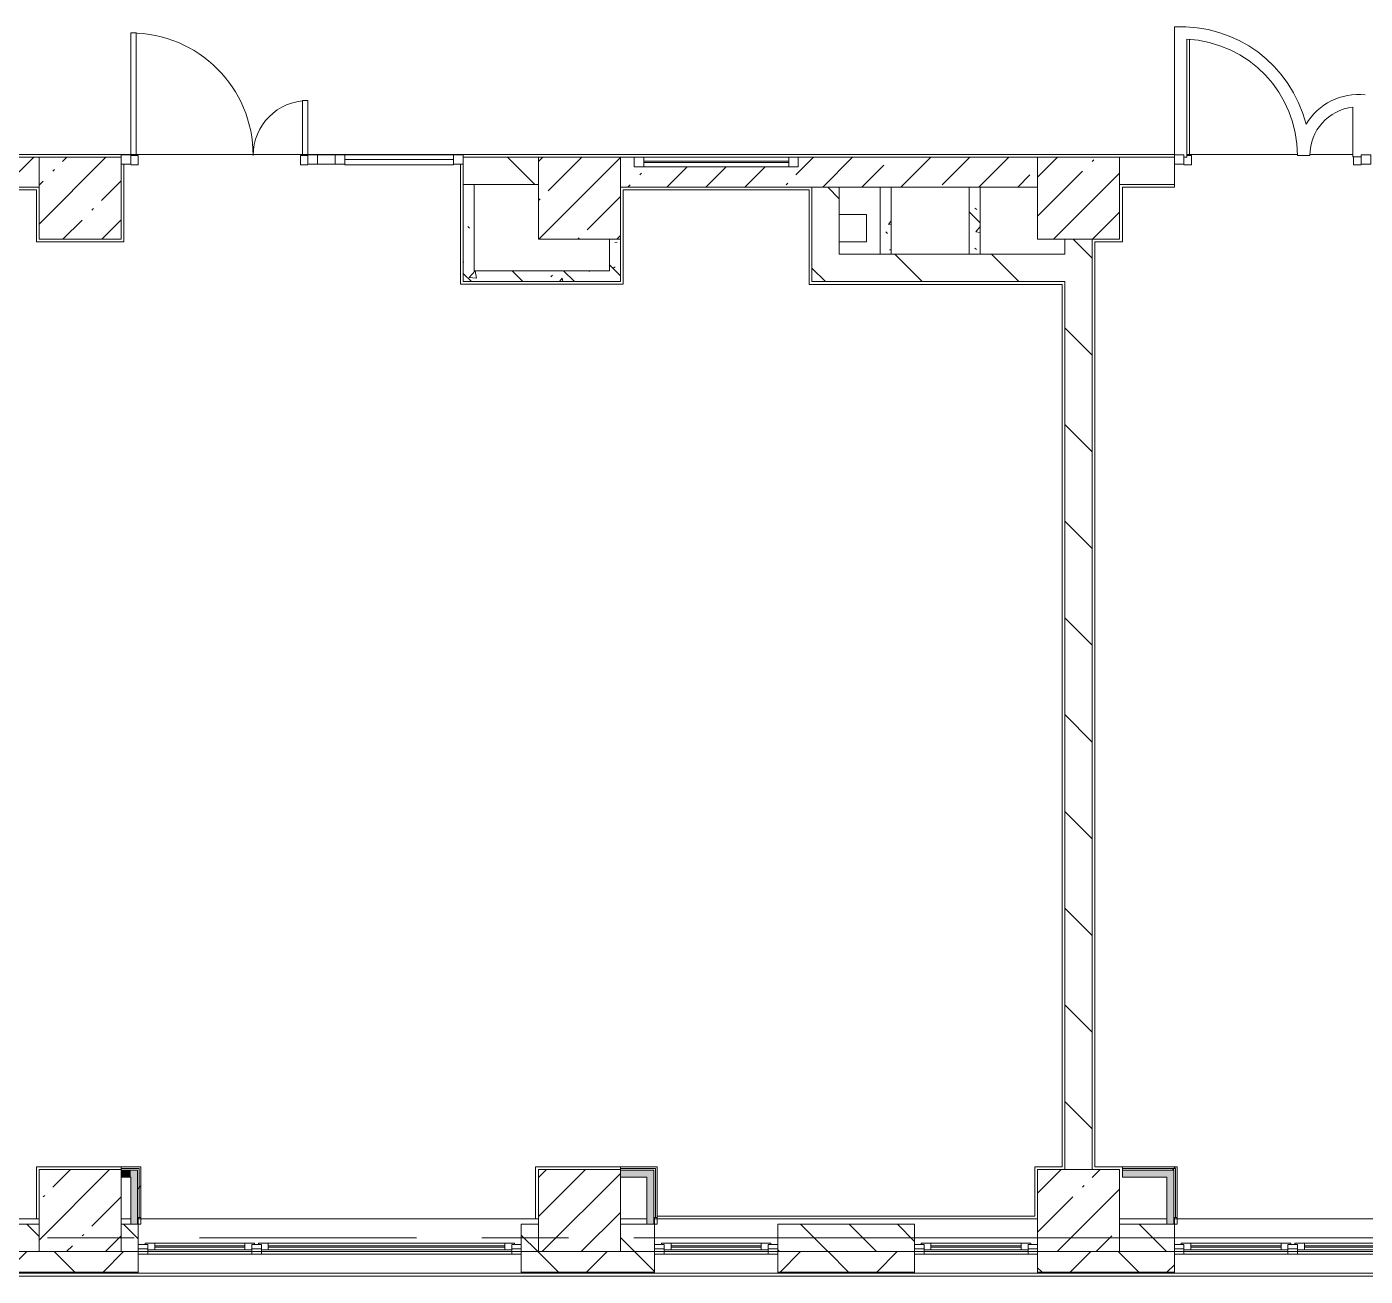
# Model space of a CAD drawing. Header units: millimetres. Extents: x 35881 to 234190, y -8553 to 29063.
# Drawn here: x 129000 to 138785, y -280 to 8853 of the extents above; entities that cross this region are included whole.
import ezdxf

# ---------------------------------------------------------------- set-up
doc = ezdxf.new("R2010")
doc.units = ezdxf.units.MM
doc.linetypes.add('Осевая', pattern=[3175, 635, -476.25, 1587.5, -476.25])
for name, color, linetype, lineweight, true_color in [('A-DETL-GENF-3', 7, 'Continuous', 5, 0xaaaaaa), ('A-DOOR-4', 7, 'Continuous', 5, 0xaaaaaa), ('A-FLOR-1', 7, 'Continuous', 5, 0xaaaaaa), ('I-WALL-1', 7, 'Continuous', 9, 0xe7e7e7), ('I-WALL-2', 7, 'Continuous', 5, 0xe7e7e7), ('I-WALL-5', 7, 'Continuous', 5, 0x787878)]:
    doc.layers.add(name, color=color, linetype=linetype, lineweight=lineweight, true_color=true_color)
for name, color, linetype, lineweight in [('A-GLAZ-2', 7, 'Continuous', 5), ('A-GLAZ-CURT-3', 7, 'Continuous', 5), ('A-GLAZ-CWMG-3', 7, 'Continuous', 5), ('A-WALL', 7, 'Continuous', 9), ('A-WALL-3', 7, 'Continuous', 5), ('I-WALL-4', 7, 'Continuous', 5), ('S-COLS-1', 7, 'Continuous', 5), ('Оси', 7, 'Continuous', 9), ('Оси-2', 7, 'Осевая', 9)]:
    doc.layers.add(name, color=color, linetype=linetype, lineweight=lineweight)
pattern_1 = [(135, (107179.66, 0), (-353.5534, -353.5534), [])]
pattern_2 = [(135, (107179.66, 0), (-176.7767, -176.7767), [])]
pattern_3 = [(135, (107179.66, 0), (-377.171, -377.171), [533.4, -88.9, 17.78, -88.9]), (135, (107179.66, 376.94), (-377.171, -377.171), []), (50, (107179.66, 0), (637.645, -55.787), [66.675, -733.425]), (355, (107179.66, 0), (-123.35, 668.699), [53.34, -586.74]), (100.451, (107232.8, -4.65), (514.299, 612.908), [56.665, -623.315]), (46.184, (107179.66, 177.8), (948.776, -147.15), [100.012, -1100.137]), (96.636, (107258.7, 165.5), (830.91, 865.997), [84.998, -934.973]), (351.184, (107179.7, 177.8), (830.918, 865.988), [80.01, -880.11]), (21, (107268.56, 133.35), (530.651, -357.928), [66.675, -733.425]), (326, (107268.56, 133.35), (216.308, 644.658), [53.34, -586.74]), (71.451, (107312.8, 103.5), (746.96, 286.724), [56.665, -623.315]), (37.5, (107179.66, 0), (10.8105, 295.9426), [16.764, -562.864, 16.764, -578.866, -588.962]), (37.5, (107179.66, 0), (10.8105, 295.9426), [-1175.258, 16.764, -572.198]), (7.5, (107179.66, 0), (233.869, 350.6318), [16.764, -322.834, 16.764, -549.529, -224.472]), (7.5, (107179.66, 0), (233.869, 350.6318), [-905.891, 16.764, -207.708]), (327.5, (106981.4, 0), (474.5678, -20.0513), [16.764, -205.486, 16.764, -676.656, -920.115]), (327.5, (106981.4, 0), (474.5678, -20.0513), [-915.67, 16.764, -903.351]), (317.5, (106892.5, 0), (518.452, 88.9934), [16.764, -272.161, 16.764, -443.738, -653.415]), (317.5, (106892.5, 0), (518.452, 88.9934), [-749.427, 16.764, -636.651])]
pattern_4 = [(45, (107179.66, 0), (-285.123, 285.123), []), (45, (107464.8, 0), (-285.123, 285.123), [504.031, -100.806, 16.764, -84.042])]
pattern_5 = [(45, (107179.66, 0), (-530.33, 530.33), []), (135, (107179.66, 0), (-530.33, -530.33), [])]

# ---------------------------------------------------------------- blocks, each defined once
blk = doc.blocks.new('BSC_Колонна _Прямоугольная - 600х600-23286269-1_10_2_птичка')
at = {"layer": 'S-COLS-1'}
h = blk.add_hatch(dxfattribs=at)
h.set_pattern_fill('FP_68', color=256, style=0, pattern_type=2)
h.set_pattern_definition([(45, (-29509.74, -7600), (-285.123, 285.123), []), (45, (-29224.6, -7600), (-285.123, 285.123), [504.031, -100.806, 16.764, -84.042])])
h.paths.add_polyline_path([(300, -300), (300, 300), (-300, 300), (-300, -300), (119, -300)])
for p, q in [((300, 300), (-300, 300)), ((-300, 300), (-300, -300)), ((300, -300), (300, 300)), ((-300, -300), (300, -300))]:
    blk.add_line(p, q, dxfattribs=at)
blk = doc.blocks.new('BSC_Колонна _Прямоугольная - 600х600-V244-1_10_2_птичка')
at = {"layer": 'S-COLS-1'}
h = blk.add_hatch(dxfattribs=at)
h.set_pattern_fill('FP_69', color=256, style=0, pattern_type=2)
h.set_pattern_definition([(45, (-25860, -200), (-285.123, 285.123), []), (45, (-25574.88, -200), (-285.123, 285.123), [504.031, -100.806, 16.764, -84.042])])
h.paths.add_polyline_path([(300, -300), (300, 300), (-300, 300), (-300, -300), (41.5, -300)])
for p, q in [((300, 300), (-300, 300)), ((-300, 300), (-300, -300)), ((300, -300), (300, 300)), ((-300, -300), (300, -300))]:
    blk.add_line(p, q, dxfattribs=at)
blk = doc.blocks.new('BSC_Колонна _Прямоугольная - 600х600-V245-1_10_2_птичка')
at = {"layer": 'S-COLS-1'}
h = blk.add_hatch(dxfattribs=at)
h.set_pattern_fill('FP_70', color=256, style=0, pattern_type=2)
h.set_pattern_definition([(45, (-29509.74, -200), (-285.123, 285.123), []), (45, (-29224.6, -200), (-285.123, 285.123), [504.031, -100.806, 16.764, -84.042])])
h.paths.add_polyline_path([(109.7, -300), (300, -300), (300, 300), (-300, 300), (-300, -300)])
for p, q in [((300, 300), (-300, 300)), ((-300, 300), (-300, -300)), ((300, -300), (300, 300)), ((-300, -300), (300, -300))]:
    blk.add_line(p, q, dxfattribs=at)
blk = doc.blocks.new('BSC_Колонна _Прямоугольная - 600х600-V250-1_10_2_птичка')
at = {"layer": 'S-COLS-1'}
h = blk.add_hatch(dxfattribs=at)
h.set_pattern_fill('FP_78', color=256, style=0, pattern_type=2)
h.set_pattern_definition([(45, (-25860, -7600), (-285.123, 285.123), []), (45, (-25574.88, -7600), (-285.123, 285.123), [504.031, -100.806, 16.764, -84.042])])
h.paths.add_polyline_path([(-110.8, -300), (300, -300), (300, 300), (-300, 300), (-300, -300)])
for p, q in [((300, 300), (-300, 300)), ((-300, 300), (-300, -300)), ((300, -300), (300, 300)), ((-300, -300), (300, -300))]:
    blk.add_line(p, q, dxfattribs=at)
blk = doc.blocks.new('120_Окно_СКБ_2Ст - 120_Окно_СКБ_2Ст 2800х2500_створка_-22445922-1_10_2_птичка')
at = {"layer": 'A-GLAZ-2'}
for p, q in [((-1400, -127), (-1400, -57)), ((-1400, -57), (-1330, -57)), ((1400, -57), (-1400, -57)), ((-1330, -57), (-1330, -127)), ((500, -87), (-1330, -87)), ((-1330, -87), (-1330, -127)), ((-1280, -137), (-1280, -87)), ((450, -137), (450, -87)), ((500, -127), (500, -57)), ((500, -57), (570, -57)), ((500, -127), (500, -87)), ((570, -57), (570, -127)), ((1330, -87), (570, -87)), ((570, -87), (570, -127)), ((620, -137), (620, -87)), ((1280, -137), (1280, -87)), ((1330, -127), (1330, -57)), ((1330, -57), (1400, -57)), ((1330, -127), (1330, -87)), ((1400, -57), (1400, -127)), ((-1330, -127), (-1400, -127)), ((-1400, -127), (-1350, -127)), ((-1330, -127), (-1350, -127)), ((-1350, -127), (-1350, -137)), ((-1350, -137), (520, -137)), ((520, -137), (-1350, -137)), ((-1280, -107), (450, -107)), ((450, -117), (-1280, -117)), ((570, -127), (500, -127)), ((520, -127), (500, -127)), ((520, -127), (550, -127)), ((520, -137), (520, -127)), ((570, -127), (550, -127)), ((550, -127), (550, -137)), ((550, -137), (1350, -137)), ((1350, -137), (550, -137)), ((620, -107), (1280, -107)), ((1280, -117), (620, -117)), ((1400, -127), (1330, -127)), ((1350, -127), (1330, -127)), ((1350, -127), (1400, -127)), ((1350, -137), (1350, -127))]:
    blk.add_line(p, q, dxfattribs=at)
blk = doc.blocks.new('120_Окно_СКБ_1Ст - 120_Окно_СКБ_1Ст 900х2500_h_-V326-1_10_2_птичка')
at = {"layer": 'A-GLAZ-2'}
for p, q in [((-450, -127), (-450, -57)), ((-450, -57), (-380, -57)), ((450, -57), (-450, -57)), ((-380, -57), (-380, -127)), ((380, -87), (-380, -87)), ((-380, -87), (-380, -127)), ((-330, -137), (-330, -87)), ((330, -137), (330, -87)), ((380, -127), (380, -57)), ((380, -57), (450, -57)), ((380, -127), (380, -87)), ((450, -57), (450, -127)), ((-380, -127), (-450, -127)), ((-450, -127), (-400, -127)), ((-380, -127), (-400, -127)), ((-400, -127), (-400, -137)), ((-400, -137), (400, -137)), ((400, -137), (-400, -137)), ((-330, -107), (330, -107)), ((330, -117), (-330, -117)), ((450, -127), (380, -127)), ((400, -127), (380, -127)), ((400, -127), (450, -127)), ((400, -137), (400, -127))]:
    blk.add_line(p, q, dxfattribs=at)
blk = doc.blocks.new('BSC_Колонна _Прямоугольная - 600х600-V328-1_10_2_птичка')
at = {"layer": 'S-COLS-1'}
h = blk.add_hatch(dxfattribs=at)
h.set_pattern_fill('FP_158', color=256, style=0, pattern_type=2)
h.set_pattern_definition([(45, (-22210, -7600), (-285.123, 285.123), []), (45, (-21924.88, -7600), (-285.123, 285.123), [504.031, -100.806, 16.764, -84.042])])
h.paths.add_polyline_path([(300, -300), (300, 300), (-300, 300), (-300, -300)])
for p, q in [((300, 300), (-300, 300)), ((-300, 300), (-300, -300)), ((300, -300), (300, 300)), ((-300, -300), (300, -300))]:
    blk.add_line(p, q, dxfattribs=at)
blk = doc.blocks.new('BSC_Колонна _Прямоугольная - 600х600-V329-1_10_2_птичка')
at = {"layer": 'S-COLS-1'}
h = blk.add_hatch(dxfattribs=at)
h.set_pattern_fill('FP_159', color=256, style=0, pattern_type=2)
h.set_pattern_definition([(45, (-22210, -200), (-285.123, 285.123), []), (45, (-21924.88, -200), (-285.123, 285.123), [504.031, -100.806, 16.764, -84.042])])
h.paths.add_polyline_path([(300, -300), (300, 300), (-300, 300), (-300, -300), (-26.4, -300)])
for p, q in [((300, 300), (-300, 300)), ((-300, 300), (-300, -300)), ((300, -300), (300, 300)), ((-300, -300), (300, -300))]:
    blk.add_line(p, q, dxfattribs=at)
blk = doc.blocks.new('Прямоугольный импост - 50 x 70 мм-31700031-1_10_2_птичка')
at = {"layer": 'A-GLAZ-CWMG-3'}
for p, q in [((-70, 35), (0, 35)), ((-70, -35), (-70, 35)), ((0, 35), (0, -35)), ((0, -35), (-70, -35))]:
    blk.add_line(p, q, dxfattribs=at)
blk = doc.blocks.new('Дверь_Витражная_остекление_ - ДВН_ДАО_Главный вход_1200 в свету-31742133-1_10_2_птичка')
at = {"layer": 'A-DETL-GENF-3'}
for p, q in [((-607.5, 925), (-647.5, 925)), ((-647.5, 925), (-647.5, 35)), ((-607.5, 30), (-607.5, 925)), ((647.5, 430), (607.5, 430)), ((607.5, 430), (607.5, 30)), ((647.5, 35), (647.5, 430)), ((-647.5, 30), (-607.5, 30)), ((-592.5, 30), (-647.5, 30)), ((-592.5, -40), (-592.5, 30)), ((592.5, -40), (592.5, 30)), ((592.5, 30), (647.5, 30)), ((607.5, 30), (647.5, 30)), ((-647.5, -40), (-592.5, -40)), ((647.5, -40), (592.5, -40))]:
    blk.add_line(p, q, dxfattribs=at)
at = {"layer": 'A-DOOR-4'}
for p, q in [((-647.5, 925), (-647.5, 35)), ((647.5, 430), (647.5, 35))]:
    blk.add_line(p, q, dxfattribs=at)
for centre, radius, start, end in [((-647.5, 30), 895, 360, 90), ((647.5, 30), 400, 90, 180)]:
    blk.add_arc(centre, radius, start, end, dxfattribs=at)
blk = doc.blocks.new('Системная панель - Стемалит - 40мм-31720939-1_10_2_птичка')
at = {"layer": 'A-GLAZ-CURT-3'}
for p, q in [((65, 35), (-65, 35)), ((-65, 35), (-65, -35)), ((65, -35), (65, 35)), ((-65, -35), (65, -35))]:
    blk.add_line(p, q, dxfattribs=at)
blk = doc.blocks.new('Прямоугольный импост - 50 x 70 мм-31687886-1_10_2_птичка')
at = {"layer": 'A-GLAZ-CWMG-3'}
for p, q in [((-35, 35), (35, 35)), ((-35, -35), (-35, 35)), ((35, 35), (35, -35)), ((35, -35), (-35, -35))]:
    blk.add_line(p, q, dxfattribs=at)
blk = doc.blocks.new('Прямоугольный импост - 50 x 70 мм-31701779-1_10_2_птичка')
at = {"layer": 'A-GLAZ-CWMG-3'}
for p, q in [((0, 35), (-70, 35)), ((-70, 35), (-70, -35)), ((-70, -35), (0, -35)), ((0, -35), (0, -17))]:
    blk.add_line(p, q, dxfattribs=at)
blk = doc.blocks.new('Системная панель - Стекло - 40мм-31720953-1_10_2_птичка')
at = {"layer": 'A-GLAZ-CURT-3'}
for p, q in [((397.5, 0), (-397.5, 0)), ((-397.5, 0), (-397.5, -40)), ((397.5, -40), (397.5, 0)), ((-397.5, -40), (397.5, -40))]:
    blk.add_line(p, q, dxfattribs=at)
blk = doc.blocks.new('Прямоугольный импост - 50 x 70 мм-31702100-1_10_2_птичка')
at = {"layer": 'A-GLAZ-CWMG-3'}
for p, q in [((-35, 35), (35, 35)), ((-35, -35), (-35, 35)), ((35, 35), (35, -35)), ((35, -35), (-35, -35))]:
    blk.add_line(p, q, dxfattribs=at)
blk = doc.blocks.new('Прямоугольный импост - 50 x 70 мм-31720914-1_10_2_птичка')
at = {"layer": 'A-GLAZ-CWMG-3'}
blk.add_line((24940, 7918), (24145, 7918), dxfattribs=at)
blk = doc.blocks.new('Дверь_Витражная_остекление_ - ДВН_ДАО_Главный вход_1200 в свету-V360-1_10_2_птичка')
at = {"layer": 'A-DETL-GENF-3'}
for p, q in [((-607.5, 30), (-607.5, 876.9)), ((-627.5, 30), (-607.5, 30)), ((-592.5, 30), (-627.5, 30)), ((-592.5, -40), (-592.5, 30)), ((592.5, -40), (592.5, 20)), ((-647.5, -40), (-592.5, -40)), ((647.5, -40), (592.5, -40))]:
    blk.add_line(p, q, dxfattribs=at)
blk = doc.blocks.new('Прямоугольный импост - 50 x 70 мм-V361-1_10_2_птичка')
at = {"layer": 'A-GLAZ-CWMG-3'}
for p, q in [((0, 35), (-70, 35)), ((-70, 35), (-70, -35)), ((0, -35), (0, 35)), ((-70, -35), (0, -35))]:
    blk.add_line(p, q, dxfattribs=at)
blk = doc.blocks.new('120_Окно_СКБ_1Ст - 120_Окно_СКБ_1Ст 400х1200 EI30-24228621-1_10_2_птичка')
at = {"layer": 'A-GLAZ-2'}
for p, q in [((-600, 40), (-600, 110)), ((-600, 110), (-530, 110)), ((600, 110), (-600, 110)), ((-530, 110), (-530, 40)), ((530, 40), (530, 110)), ((530, 110), (600, 110)), ((600, 110), (600, 40)), ((-530, 40), (-600, 40)), ((-600, 40), (600, 40)), ((530, 80), (-530, 80)), ((530, 70), (-530, 70)), ((600, 40), (530, 40))]:
    blk.add_line(p, q, dxfattribs=at)

msp = doc.modelspace()

# ---------------------------------------------------------------- hatches: boundary and pattern name
at = {"layer": 'A-WALL-3'}
h = msp.add_hatch(dxfattribs=at)
h.set_pattern_fill('FP_66', color=256, style=0, pattern_type=2)
h.set_pattern_definition(pattern_2)
h.paths.add_polyline_path([(114009.7, -100), (114839.7, -100), (114839.7, 100), (114009.7, 100), (114009.7, -80)])
h.paths.add_polyline_path([(129089.7, -100), (129089.7, 100), (128789.7, 100), (128789.7, -100)])
h.paths.add_polyline_path([(134489.7, -100), (135489.4, -100), (135489.4, 100), (134489.7, 100), (134489.7, -80)])
h.paths.add_polyline_path([(116339.4, -100), (117089.7, -100), (117089.7, 100), (116339.4, 100), (116339.4, -80)])
h.paths.add_polyline_path([(119339.7, -100), (119339.7, 100), (119189.7, 100), (119189.7, -100)])
h.paths.add_polyline_path([(127669.7, -100), (127889.7, -100), (127889.7, 100), (126539.7, 100), (126539.7, -100), (126574.8, -100)])
h.paths.add_polyline_path([(133589.7, -100), (133589.7, 100), (133339.7, 100), (133339.7, -100)])
h.paths.add_polyline_path([(122789.7, -100), (122789.7, 100), (122039.7, 100), (122039.7, -100)])
h.paths.add_polyline_path([(123689.7, -100), (123839.7, -94.4), (123839.7, 100), (123689.7, 100), (123689.7, -80)])
h.paths.add_polyline_path([(129814.7, -100), (129814.7, 100), (129689.7, 100), (129689.7, -100)])
h.paths.add_polyline_path([(132614.7, -100), (132739.7, -100), (132739.7, 100), (132614.7, 100), (132614.7, -80)])
h = msp.add_hatch(dxfattribs=at)
h.set_pattern_fill('FP_66', color=256, style=0, pattern_type=2)
h.set_pattern_definition(pattern_2)
h.paths.add_polyline_path([(136989.4, -100), (137389.7, -100), (137389.7, 100), (136989.4, 100), (136989.4, -80)])
h = msp.add_hatch(dxfattribs=at)
h.set_pattern_fill('FP_74', color=256, style=0, pattern_type=2)
h.set_pattern_definition([(45, (107179.66, 0), (-353.5534, 353.5534), []), (135, (107179.66, 0), (-353.5534, -353.5534), [])])
h.paths.add_polyline_path([(145570.7, -250), (145570.7, -100), (145169.7, -100), (145169.7, -250)])
h.paths.add_polyline_path([(141049.7, -250), (141049.7, -100), (140189.7, -100), (140189.7, -250)])
h.paths.add_polyline_path([(137389.7, -250), (137389.7, -100), (136389.4, -100), (136389.4, -250), (136799.1, -250)])
h.paths.add_polyline_path([(143149.7, -250), (144269.7, -250), (144269.7, -100), (143149.7, -100), (143149.7, -190.3)])
h.paths.add_polyline_path([(134489.7, -250), (135489.4, -250), (135489.4, -100), (134489.7, -100), (134489.7, -211.8)])
h.paths.add_polyline_path([(128789.7, -250), (129814.7, -250), (129814.7, -100), (128789.7, -100), (128789.7, -226)])
h.paths.add_polyline_path([(126574.8, -250), (127889.7, -250), (127889.7, -100), (126539.7, -100), (126539.7, -250)])
h.paths.add_polyline_path([(124439.7, -250), (124439.7, -100), (123689.7, -100), (123689.7, -250), (123786.4, -250)])
h.paths.add_polyline_path([(122789.7, -250), (122789.7, -100), (122039.7, -100), (122039.7, -250)])
h.paths.add_polyline_path([(133589.7, -250), (133589.7, -100), (132614.7, -100), (132614.7, -250), (133081.2, -250)])
h.paths.add_polyline_path([(119189.7, -250), (119939.7, -248), (119939.7, -100), (119189.7, -100), (119189.7, -249.9)])
h.paths.add_polyline_path([(117089.7, -250), (117089.7, -100), (116339.4, -100), (116339.4, -250), (116350.6, -250)])
h.paths.add_polyline_path([(115439.4, -250), (115439.4, -100), (114009.7, -100), (114009.7, -250), (115421.1, -250)])
h.paths.add_polyline_path([(110909.7, -250), (110909.7, -100), (106919.7, -100), (106919.7, -250), (110773.8, -250)])
at = {"layer": 'I-WALL-1'}
for points in [[(129809.7, 100), (129809.7, 495), (129759.7, 495), (129759.7, 100)], [(133583.2, 100), (133583.2, 495), (133533.2, 495), (133533.2, 100)], [(137334.7, 100), (137384.7, 100), (137384.7, 495), (137334.7, 495), (137334.7, 115.8)]]:
    msp.add_hatch(color=256, dxfattribs=at).paths.add_polyline_path(points)
at = {"layer": 'I-WALL-2'}
for points in [[(129709.7, 445), (129759.7, 445), (129759.7, 495), (129689.7, 495), (129689.7, 445)], [(133359.7, 445), (133533.2, 445), (133533.2, 495), (133339.7, 495), (133339.7, 445)], [(137334.7, 445), (137334.7, 495), (137009.4, 495), (137009.4, 445)]]:
    msp.add_hatch(color=256, dxfattribs=at).paths.add_polyline_path(points)
at = {"layer": 'I-WALL-4'}
h = msp.add_hatch(dxfattribs=at)
h.set_pattern_fill('FP_67', color=256, style=0, pattern_type=2)
h.set_pattern_definition(pattern_4)
h.paths.add_polyline_path([(127219.9, 7680), (129089.7, 7680), (129089.7, 7900), (125664.7, 7900), (125664.7, 7680), (126574.8, 7680)])
h.paths.add_polyline_path([(124439.7, 7680), (124714.7, 7680), (124714.7, 7900), (124439.7, 7900), (124439.7, 7841.3)])
h = msp.add_hatch(dxfattribs=at)
h.set_pattern_fill('FP_73', color=256, style=0, pattern_type=2)
h.set_pattern_definition(pattern_1)
h.paths.add_polyline_path([(132269.7, 7700), (132739.7, 7700), (132739.7, 7900), (132189.7, 7900), (132189.7, 7700)])
h = msp.add_hatch(dxfattribs=at)
h.set_pattern_fill('FP_67', color=256, style=0, pattern_type=2)
h.set_pattern_definition(pattern_4)
h.paths.add_polyline_path([(133339.7, 7680), (136389.4, 7680), (136389.4, 7900), (134639.7, 7898.6), (134639.7, 7830), (133439.7, 7830), (133439.7, 7900), (133339.7, 7900)])
h = msp.add_hatch(dxfattribs=at)
h.set_pattern_fill('FP_73', color=256, style=0, pattern_type=2)
h.set_pattern_definition(pattern_1)
h.paths.add_polyline_path([(136989.4, 7700), (137389.7, 7700), (137389.7, 7900), (136989.4, 7900), (136989.4, 7754.5)])
h.paths.add_polyline_path([(140171.1, 7700), (140189.7, 7700), (140189.7, 7900), (139889.7, 7900), (139889.7, 7700), (140171, 7700)])
h = msp.add_hatch(dxfattribs=at)
h.set_pattern_fill('FP_73', color=256, style=0, pattern_type=2)
h.set_pattern_definition(pattern_1)
h.paths.add_polyline_path([(134739.7, 7190), (134939.7, 7190), (134939.4, 7680), (134739.7, 7680), (134739.7, 7220.5)])
h = msp.add_hatch(dxfattribs=at)
h.set_pattern_fill('FP_73', color=256, style=0, pattern_type=2)
h.set_pattern_definition(pattern_1)
h.paths.add_polyline_path([(136778.9, 500), (136789.4, 500), (136789.4, 7300), (136589.4, 7300), (136589.4, 500)])
h = msp.add_hatch(dxfattribs=at)
h.set_pattern_fill('FP_73', color=256, style=0, pattern_type=2)
h.set_pattern_definition(pattern_1)
h.paths.add_polyline_path([(136569.4, 6990), (136589.4, 6990), (136589.4, 7190), (134739.7, 7190), (134739.7, 6990), (136369.4, 6990)])
h = msp.add_hatch(dxfattribs=at)
h.set_pattern_fill('FP_180', color=256, style=0, pattern_type=2)
h.set_pattern_definition(pattern_5)
h.paths.add_polyline_path([(129809.7, 100), (129814.7, 100), (129814.7, 150), (129822.2, 150), (129822.2, 507.5), (129809.7, 507.5), (129809.7, 120)])
h = msp.add_hatch(dxfattribs=at)
h.set_pattern_fill('FP_180', color=256, style=0, pattern_type=2)
h.set_pattern_definition(pattern_5)
h.paths.add_polyline_path([(129834.7, 150), (129834.7, 520), (129822.2, 520), (129822.2, 150)])
h = msp.add_hatch(dxfattribs=at)
h.set_pattern_fill('FP_180', color=256, style=0, pattern_type=2)
h.set_pattern_definition(pattern_5)
h.paths.add_polyline_path([(133583.2, 100), (133589.7, 100), (133589.7, 150), (133595.7, 150), (133595.7, 507.5), (133583.2, 507.5), (133583.2, 120)])
h = msp.add_hatch(dxfattribs=at)
h.set_pattern_fill('FP_180', color=256, style=0, pattern_type=2)
h.set_pattern_definition(pattern_5)
h.paths.add_polyline_path([(137397.2, 507.5), (137397.2, 520), (137009.4, 520), (137009.4, 507.5), (137384.7, 507.5)])
h = msp.add_hatch(dxfattribs=at)
h.set_pattern_fill('FP_180', color=256, style=0, pattern_type=2)
h.set_pattern_definition(pattern_5)
h.paths.add_polyline_path([(137334.7, 495), (137384.7, 495), (137384.2, 507.5), (137009.4, 507.5), (137009.4, 495)])
h = msp.add_hatch(dxfattribs=at)
h.set_pattern_fill('FP_180', color=256, style=0, pattern_type=2)
h.set_pattern_definition(pattern_5)
h.paths.add_polyline_path([(137384.7, 100), (137389.7, 100), (137389.7, 150), (137397.2, 150), (137397.2, 507.5), (137384.7, 507.5), (137384.7, 114.6)])
h = msp.add_hatch(dxfattribs=at)
h.set_pattern_fill('FP_180', color=256, style=0, pattern_type=2)
h.set_pattern_definition(pattern_5)
h.paths.add_polyline_path([(137409.7, 150), (137409.7, 520), (137397.2, 520), (137397.2, 150)])
at = {"layer": 'I-WALL-5'}
h = msp.add_hatch(dxfattribs=at)
h.set_pattern_fill('FP_89', color=256, style=0, pattern_type=2)
h.set_pattern_definition(pattern_3)
h.paths.add_polyline_path([(132189.7, 7070), (132269.7, 7070), (132269.7, 7700), (132189.7, 7700), (132189.7, 7278.6)])
h = msp.add_hatch(dxfattribs=at)
h.set_pattern_fill('FP_89', color=256, style=0, pattern_type=2)
h.set_pattern_definition(pattern_3)
h.paths.add_polyline_path([(135274.7, 7190), (135319.7, 7190), (135319.7, 7680), (135239.7, 7680), (135239.7, 7190)])
h = msp.add_hatch(dxfattribs=at)
h.set_pattern_fill('FP_89', color=256, style=0, pattern_type=2)
h.set_pattern_definition(pattern_3)
h.paths.add_polyline_path([(135969.7, 7190), (135969.7, 7680), (135889.7, 7680), (135889.7, 7190)])
h = msp.add_hatch(dxfattribs=at)
h.set_pattern_fill('FP_89', color=256, style=0, pattern_type=2)
h.set_pattern_definition(pattern_3)
h.paths.add_polyline_path([(133259.7, 6990), (133339.7, 6990), (133339.7, 7300), (133259.7, 7296.7), (133259.7, 7070)])
h = msp.add_hatch(dxfattribs=at)
h.set_pattern_fill('FP_89', color=256, style=0, pattern_type=2)
h.set_pattern_definition(pattern_3)
h.paths.add_polyline_path([(132719.7, 6990), (133259.7, 6990), (133259.7, 7070), (132189.7, 7070), (132189.7, 6990)])

# ---------------------------------------------------------------- linework, layer by layer
at = {"layer": 'A-FLOR-1'}
for p, q in [((137389.7, 8851.7), (137389.7, 7918)), ((137479.7, 7900), (137479.7, 8762.1)), ((138694.7, 8265.7), (138694.7, 7903)), ((127389.9, 7920), (137389.7, 7920)), ((129709.7, 7848), (129709.7, 7280)), ((132169.7, 6971), (132169.7, 7848)), ((137459.7, 7900), (137479.7, 7900)), ((138289.2, 7920), (137479.7, 7920)), ((138289.7, 7913), (138379.7, 7913)), ((138694.7, 7920), (138380.3, 7920)), ((138694.7, 7903), (138754.7, 7903)), ((129069.7, 7660), (127909.7, 7660)), ((129069.7, 7280), (129069.7, 7660)), ((134719.7, 7660), (133359.7, 7660)), ((133359.7, 7660), (133359.7, 6971)), ((134719.7, 6970), (134719.7, 7660)), ((137389.7, 7680), (137009.4, 7680)), ((137009.4, 7680), (137009.4, 7280)), ((137389.7, 7700), (137389.7, 7680)), ((134939.7, 7480), (135139.4, 7480)), ((135139.4, 7480), (135139.4, 7280)), ((129709.7, 7280), (129069.7, 7280)), ((135139.4, 7280), (134939.7, 7280)), ((136808.4, 7280), (136808.4, 520)), ((137009.4, 7280), (136808.4, 7280)), ((133359.7, 6971), (132169.7, 6971)), ((136569.4, 6970), (134719.7, 6970)), ((136569.4, 520), (136569.4, 6970)), ((129069.7, 140), (129069.7, 520)), ((129069.7, 520), (129689.7, 520)), ((132719.7, 140), (132719.7, 520)), ((132719.7, 520), (133339.7, 520)), ((136369.4, 160), (136369.4, 520)), ((136369.4, 520), (136569.4, 520)), ((136808.4, 520), (137009.4, 520)), ((133608.2, 160), (136369.4, 160))]:
    msp.add_line(p, q, dxfattribs=at)
for centre, radius, start, end in [((137439.7, 7913), 940, 13.96903, 93.04909), ((137439.7, 7913), 850, 360, 87.30273), ((138734.7, 7913), 445, 83.54865, 149.34163), ((138734.7, 7913), 355, 96.4696, 180)]:
    msp.add_arc(centre, radius, start, end, dxfattribs=at)
at = {"layer": 'A-WALL'}
for p, q in [((132269.7, 7700), (132189.7, 7700)), ((134939.7, 7680), (134739.7, 7680)), ((135319.7, 7680), (135239.7, 7680)), ((135969.7, 7680), (135889.7, 7680)), ((135239.7, 7190), (135319.7, 7190)), ((135889.7, 7190), (135969.7, 7190)), ((129822.2, 507.5), (129689.7, 507.5)), ((129809.7, 495), (129689.7, 495)), ((129809.7, 100), (129809.7, 495)), ((129822.2, 150), (129822.2, 507.5)), ((133595.7, 507.5), (133339.7, 507.5)), ((133583.2, 495), (133339.7, 495)), ((133583.2, 100), (133583.2, 495)), ((133595.7, 150), (133595.7, 507.5)), ((137397.2, 507.5), (137009.4, 507.5)), ((137384.7, 495), (137009.4, 495)), ((137384.7, 100), (137384.7, 495)), ((137397.2, 150), (137397.2, 507.5)), ((129089.7, -100), (128789.7, -100)), ((129814.7, -100), (129689.7, -100)), ((132739.7, -100), (132614.7, -100)), ((133589.7, -100), (133339.7, -100)), ((135489.4, -100), (134489.7, -100)), ((137389.7, -100), (136989.4, -100)), ((128789.7, -250), (129814.7, -250)), ((128789.7, -253), (129814.7, -253)), ((132614.7, -250), (133589.7, -250)), ((132614.7, -253), (133589.7, -253)), ((134489.7, -250), (135489.4, -250)), ((134489.7, -253), (135489.4, -253)), ((136389.4, -250), (137389.7, -250)), ((136389.4, -253), (137389.7, -253))]:
    msp.add_line(p, q, dxfattribs=at)
at = {"layer": 'A-WALL-3'}
for p, q in [((129089.7, 100), (128789.7, 100)), ((129759.7, 100), (129689.7, 100)), ((129814.7, -258), (129814.7, 100)), ((132739.7, 100), (132614.7, 100)), ((132614.7, 100), (132614.7, -258)), ((133533.2, 100), (133339.7, 100)), ((133589.7, -258), (133589.7, 100)), ((135489.4, 100), (134489.7, 100)), ((134489.7, 100), (134489.7, -258)), ((135489.4, -258), (135489.4, 100)), ((137334.7, 100), (136989.4, 100)), ((137389.7, -258), (137389.7, 100)), ((129814.7, -100), (132614.7, -100)), ((133589.7, -100), (134489.7, -100)), ((135489.4, -100), (136389.4, -100)), ((136389.4, -100), (136389.4, -258)), ((137389.7, -100), (140189.7, -100)), ((179459.7, -280), (106889.7, -280)), ((119939.7, -258), (133589.7, -258)), ((145570.7, -258), (133589.7, -258))]:
    msp.add_line(p, q, dxfattribs=at)
at = {"layer": 'I-WALL-4'}
for p, q in [((129089.7, 7900), (125694.7, 7900)), ((132739.7, 7900), (132189.7, 7900)), ((132189.7, 7900), (132189.7, 6990)), ((133439.7, 7900), (133339.7, 7900)), ((136389.4, 7900), (134639.7, 7900)), ((137389.7, 7900), (136989.4, 7900)), ((137389.7, 7700), (137389.7, 7900)), ((127889.7, 7680), (129089.7, 7680)), ((132269.7, 7700), (132739.7, 7700)), ((132269.7, 7070), (132269.7, 7700)), ((133339.7, 7680), (134739.7, 7680)), ((134739.7, 7680), (134739.7, 6990)), ((134939.7, 7680), (135239.7, 7680)), ((134939.7, 7190), (134939.7, 7680)), ((135239.7, 7680), (135239.7, 7190)), ((135319.7, 7190), (135319.7, 7680)), ((135319.7, 7680), (135889.7, 7680)), ((135889.7, 7680), (135889.7, 7190)), ((135969.7, 7680), (136389.4, 7680)), ((135969.7, 7190), (135969.7, 7680)), ((136989.4, 7700), (137389.7, 7700)), ((133259.7, 7300), (133259.7, 7070)), ((133339.7, 6990), (133339.7, 7300)), ((136589.4, 7300), (136589.4, 7190)), ((136789.4, 500), (136789.4, 7300)), ((135239.7, 7190), (134939.7, 7190)), ((135889.7, 7190), (135319.7, 7190)), ((136589.4, 7190), (135969.7, 7190)), ((133259.7, 7070), (132269.7, 7070)), ((132189.7, 6990), (133339.7, 6990)), ((134739.7, 6990), (136589.4, 6990)), ((136589.4, 6990), (136589.4, 500)), ((129834.7, 520), (129689.7, 520)), ((129689.7, 520), (129689.7, 500)), ((129834.7, 100), (129834.7, 520)), ((133608.2, 520), (133339.7, 520)), ((133339.7, 520), (133339.7, 500)), ((133608.2, 100), (133608.2, 520)), ((137409.7, 520), (137009.4, 520)), ((137009.4, 520), (137009.4, 445)), ((137409.7, 100), (137409.7, 520)), ((129689.7, 445), (129759.7, 445)), ((129759.7, 445), (129759.7, 100)), ((133339.7, 445), (133533.2, 445)), ((133533.2, 445), (133533.2, 100)), ((137009.4, 445), (137334.7, 445)), ((137334.7, 445), (137334.7, 100)), ((127889.7, 140), (129089.7, 140)), ((129689.7, 140), (129759.7, 140)), ((129759.7, 100), (129834.7, 100)), ((129813.7, 140), (132739.7, 140)), ((129814.7, 100), (129814.7, 150)), ((129814.7, 150), (129834.7, 150)), ((133339.7, 140), (133533.2, 140)), ((133533.2, 100), (133608.2, 100)), ((133589.7, 100), (133589.7, 150)), ((133589.7, 150), (133608.2, 150)), ((133589.7, 140), (136389.4, 140)), ((136989.4, 140), (137334.7, 140)), ((137334.7, 100), (137409.7, 100)), ((137388.7, 140), (140189.7, 140)), ((137389.7, 100), (137389.7, 150)), ((137389.7, 150), (137409.7, 150)), ((129884.7, -80), (129814.7, -80)), ((130714.7, -80), (130644.7, -80)), ((132614.7, -80), (132544.7, -80)), ((133659.7, -80), (133589.7, -80)), ((134489.7, -80), (134419.7, -80)), ((135559.4, -80), (135489.4, -80)), ((136389.4, -80), (136319.4, -80)), ((137459.7, -80), (137389.7, -80)), ((138289.7, -80), (138219.7, -80))]:
    msp.add_line(p, q, dxfattribs=at)
at = {"layer": 'Оси'}
msp.add_line((133439.7, 0), (145939.7, 0), dxfattribs=at)
at = {"layer": 'Оси-2'}
msp.add_line((116450.9, 0), (133439.7, 0), dxfattribs=at)

# ---------------------------------------------------------------- block references
at = {"layer": 'A-DOOR-4'}
for name, p in [('Дверь_Витражная_остекление_ - ДВН_ДАО_Главный вход_1200 в свету-31742133-1_10_2_птичка', (130407.2, 7883)), ('Дверь_Витражная_остекление_ - ДВН_ДАО_Главный вход_1200 в свету-V360-1_10_2_птичка', (138107.2, 7883))]:
    msp.add_blockref(name, p, dxfattribs=at)
at = {"layer": 'A-GLAZ-2'}
msp.add_blockref('120_Окно_СКБ_1Ст - 120_Окно_СКБ_1Ст 400х1200 EI30-24228621-1_10_2_птичка', (134039.7, 7790), dxfattribs=at)
at = {"layer": 'A-GLAZ-2', "rotation": 180}
for name, p in [('120_Окно_СКБ_2Ст - 120_Окно_СКБ_2Ст 2800х2500_створка_-22445922-1_10_2_птичка', (131214.7, -175)), ('120_Окно_СКБ_1Ст - 120_Окно_СКБ_1Ст 900х2500_h_-V326-1_10_2_птичка', (134039.7, -175)), ('120_Окно_СКБ_1Ст - 120_Окно_СКБ_1Ст 900х2500_h_-V326-1_10_2_птичка', (135939.4, -175)), ('120_Окно_СКБ_2Ст - 120_Окно_СКБ_2Ст 2800х2500_створка_-22445922-1_10_2_птичка', (138789.7, -175))]:
    msp.add_blockref(name, p, dxfattribs=at)
at = {"layer": 'A-GLAZ-CURT-3'}
for name, p in [('Системная панель - Стемалит - 40мм-31720939-1_10_2_птичка', (131189.7, 7883)), ('Системная панель - Стекло - 40мм-31720953-1_10_2_птичка', (131722.2, 7883))]:
    msp.add_blockref(name, p, dxfattribs=at)
at = {"layer": 'A-GLAZ-CWMG-3', "rotation": 180}
for name, p in [('Прямоугольный импост - 50 x 70 мм-31701779-1_10_2_птичка', (129689.7, 7883)), ('Прямоугольный импост - 50 x 70 мм-V361-1_10_2_птичка', (137389.7, 7883))]:
    msp.add_blockref(name, p, dxfattribs=at)
at = {"layer": 'A-GLAZ-CWMG-3', "extrusion": (0, 0, -1), "rotation": 180}
for name, p in [('Прямоугольный импост - 50 x 70 мм-31687886-1_10_2_птичка', (-131089.7, 7883)), ('Прямоугольный импост - 50 x 70 мм-31702100-1_10_2_птичка', (-131289.7, 7883)), ('Прямоугольный импост - 50 x 70 мм-31700031-1_10_2_птичка', (-132189.7, 7883)), ('Прямоугольный импост - 50 x 70 мм-31687886-1_10_2_птичка', (-138789.7, 7883))]:
    msp.add_blockref(name, p, dxfattribs=at)
at = {"layer": 'A-GLAZ-CWMG-3'}
msp.add_blockref('Прямоугольный импост - 50 x 70 мм-31720914-1_10_2_птичка', (107179.7, 0), dxfattribs=at)
at = {"layer": 'S-COLS-1'}
for name, p in [('BSC_Колонна _Прямоугольная - 600х600-V328-1_10_2_птичка', (129389.7, 7600)), ('BSC_Колонна _Прямоугольная - 600х600-V250-1_10_2_птичка', (133039.7, 7600)), ('BSC_Колонна _Прямоугольная - 600х600-23286269-1_10_2_птичка', (136689.4, 7600)), ('BSC_Колонна _Прямоугольная - 600х600-V329-1_10_2_птичка', (129389.7, 200)), ('BSC_Колонна _Прямоугольная - 600х600-V244-1_10_2_птичка', (133039.7, 200)), ('BSC_Колонна _Прямоугольная - 600х600-V245-1_10_2_птичка', (136689.4, 200))]:
    msp.add_blockref(name, p, dxfattribs=at)

doc.saveas('drawing.dxf')
